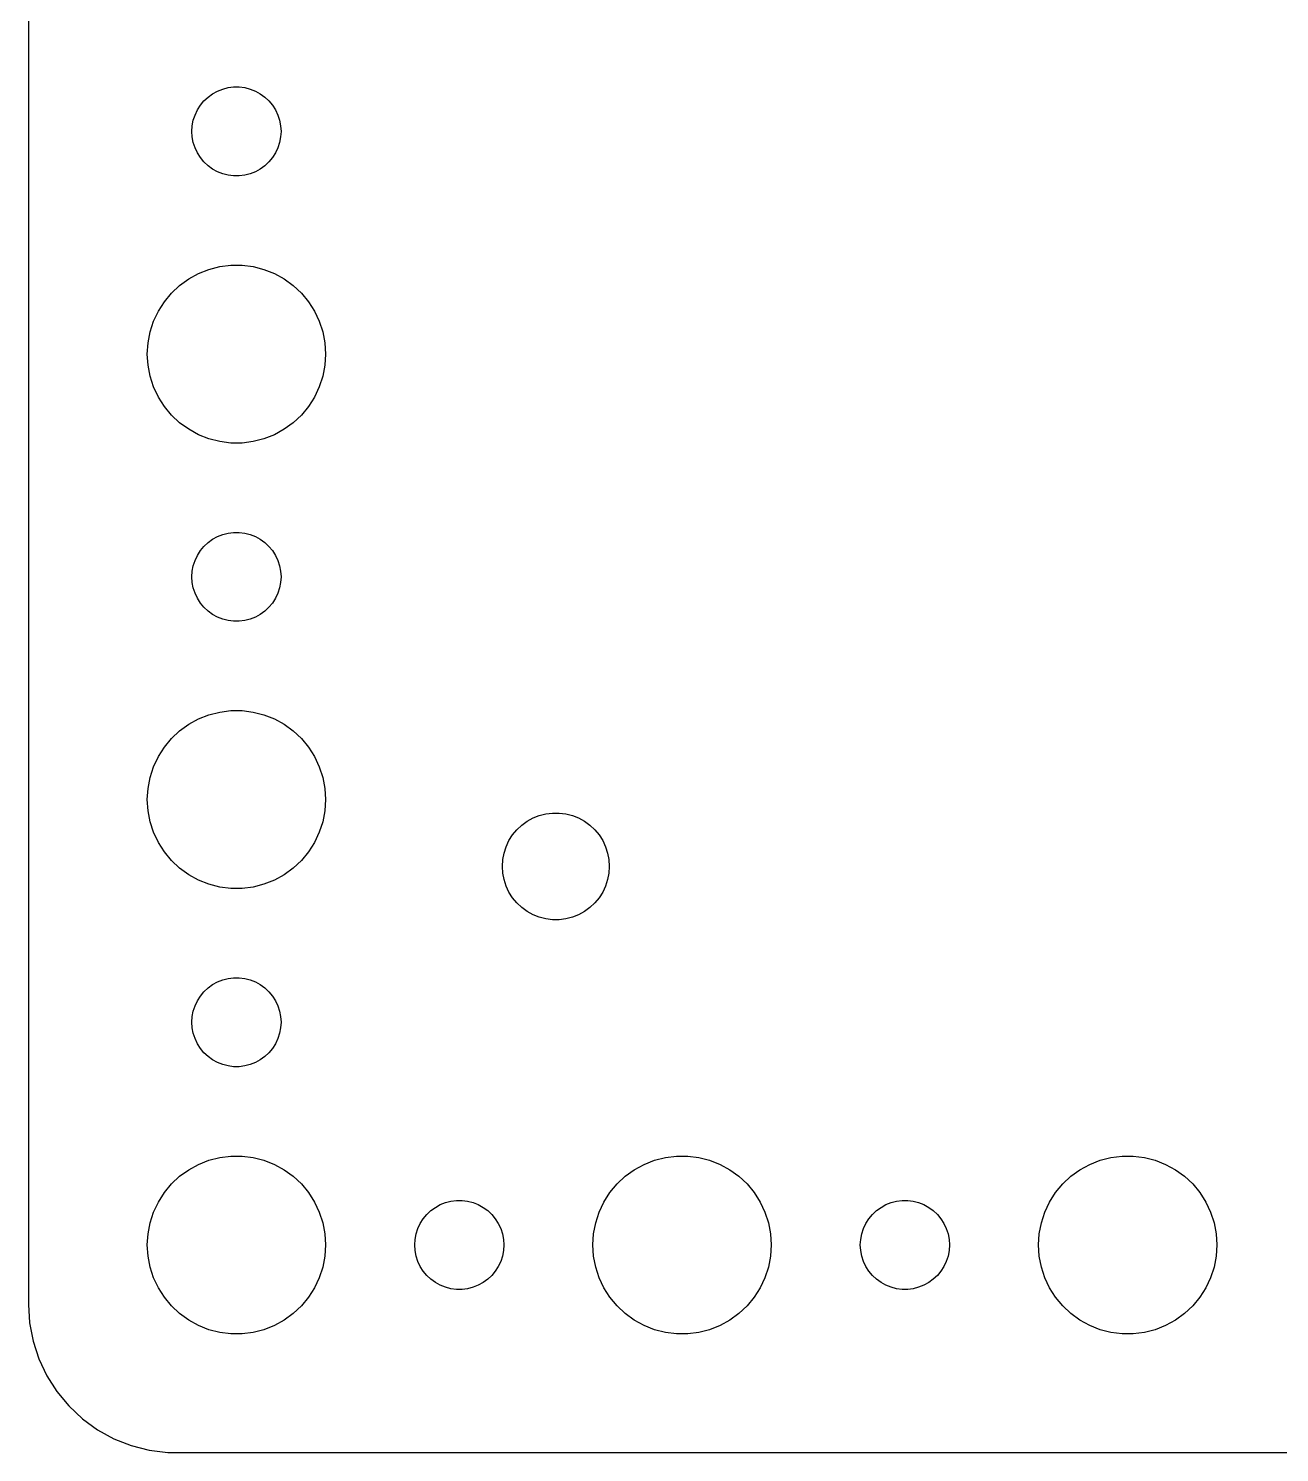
# Model space of a CAD drawing. Header units: metres. Extents: x -44 to 44, y -52 to 52.
# Drawn here: x -44.5 to -2.39, y -51.99 to -4.03 of the extents above; entities that cross this region are included whole.
import ezdxf

# ---------------------------------------------------------------- set-up
doc = ezdxf.new("R2010")
doc.units = ezdxf.units.M

msp = doc.modelspace()

# ---------------------------------------------------------------- linework, layer by layer
for p, q in [((-44.5, 47), (-44.5, -47)), ((-38.4561, -6.34422), (-38.3037, -6.23351)), ((-38.3037, -6.23351), (-38.1387, -6.14275)), ((-38.1387, -6.14275), (-37.9635, -6.07341)), ((-37.9635, -6.07341), (-37.7811, -6.02657)), ((-37.7811, -6.02657), (-37.5942, -6.00294)), ((-37.5942, -6.00294), (-37.4058, -6.00294)), ((-37.4058, -6.00294), (-37.2189, -6.02657)), ((-37.2189, -6.02657), (-37.0365, -6.07341)), ((-37.0365, -6.07341), (-36.8613, -6.14275)), ((-36.8613, -6.14275), (-36.6963, -6.23351)), ((-36.6963, -6.23351), (-36.5439, -6.34422)), ((-38.8145, -6.77736), (-38.7135, -6.61832)), ((-38.7135, -6.61832), (-38.5934, -6.47318)), ((-38.5934, -6.47318), (-38.4561, -6.34422)), ((-36.5439, -6.34422), (-36.4065, -6.47318)), ((-36.4065, -6.47318), (-36.2865, -6.61832)), ((-36.2865, -6.61832), (-36.1855, -6.77736)), ((-38.9882, -7.312), (-38.9529, -7.12695)), ((-38.9529, -7.12695), (-38.8947, -6.9478)), ((-38.8947, -6.9478), (-38.8145, -6.77736)), ((-36.1855, -6.77736), (-36.1053, -6.9478)), ((-36.1053, -6.9478), (-36.0471, -7.12695)), ((-36.0471, -7.12695), (-36.0118, -7.312)), ((-39, -7.5), (-38.9882, -7.312)), ((-38.9882, -7.68799), (-39, -7.5)), ((-36.0118, -7.312), (-36, -7.5)), ((-36, -7.5), (-36.0118, -7.68799)), ((-38.9529, -7.87303), (-38.9882, -7.68799)), ((-38.8947, -8.05219), (-38.9529, -7.87303)), ((-38.8145, -8.22263), (-38.8947, -8.05219)), ((-36.1053, -8.05219), (-36.1855, -8.22263)), ((-36.0471, -7.87303), (-36.1053, -8.05219)), ((-36.0118, -7.68799), (-36.0471, -7.87303)), ((-38.7135, -8.38167), (-38.8145, -8.22263)), ((-38.5934, -8.52681), (-38.7135, -8.38167)), ((-38.4561, -8.65576), (-38.5934, -8.52681)), ((-36.4065, -8.52681), (-36.5439, -8.65576)), ((-36.2865, -8.38167), (-36.4065, -8.52681)), ((-36.1855, -8.22263), (-36.2865, -8.38167)), ((-38.3037, -8.76648), (-38.4561, -8.65576)), ((-38.1387, -8.85724), (-38.3037, -8.76648)), ((-37.9635, -8.92657), (-38.1387, -8.85724)), ((-37.7811, -8.97342), (-37.9635, -8.92657)), ((-37.5942, -8.99704), (-37.7811, -8.97342)), ((-37.4058, -8.99704), (-37.5942, -8.99704)), ((-37.2189, -8.97342), (-37.4058, -8.99704)), ((-37.0365, -8.92657), (-37.2189, -8.97342)), ((-36.8613, -8.85724), (-37.0365, -8.92657)), ((-36.6963, -8.76648), (-36.8613, -8.85724)), ((-36.5439, -8.65576), (-36.6963, -8.76648)), ((-39.4123, -12.6884), (-39.1075, -12.467)), ((-39.1075, -12.467), (-38.7773, -12.2855)), ((-38.7773, -12.2855), (-38.427, -12.1468)), ((-38.427, -12.1468), (-38.0621, -12.0531)), ((-38.0621, -12.0531), (-37.6884, -12.0059)), ((-37.6884, -12.0059), (-37.3116, -12.0059)), ((-37.3116, -12.0059), (-36.9379, -12.0531)), ((-36.9379, -12.0531), (-36.5729, -12.1468)), ((-36.5729, -12.1468), (-36.2227, -12.2855)), ((-36.2227, -12.2855), (-35.8925, -12.467)), ((-35.8925, -12.467), (-35.5877, -12.6884)), ((-39.927, -13.2366), (-39.6869, -12.9464)), ((-39.6869, -12.9464), (-39.4123, -12.6884)), ((-35.5877, -12.6884), (-35.3131, -12.9464)), ((-35.3131, -12.9464), (-35.0729, -13.2366)), ((-40.1289, -13.5547), (-39.927, -13.2366)), ((-35.0729, -13.2366), (-34.8711, -13.5547)), ((-40.4057, -14.2539), (-40.2893, -13.8956)), ((-40.2893, -13.8956), (-40.1289, -13.5547)), ((-34.8711, -13.5547), (-34.7107, -13.8956)), ((-34.7107, -13.8956), (-34.5942, -14.2539)), ((-40.4763, -14.624), (-40.4057, -14.2539)), ((-34.5942, -14.2539), (-34.5237, -14.624)), ((-40.5, -15), (-40.4763, -14.624)), ((-34.5237, -14.624), (-34.5, -15)), ((-40.4763, -15.376), (-40.5, -15)), ((-34.5, -15), (-34.5237, -15.376)), ((-40.4057, -15.7461), (-40.4763, -15.376)), ((-40.2893, -16.1044), (-40.4057, -15.7461)), ((-34.5942, -15.7461), (-34.7107, -16.1044)), ((-34.5237, -15.376), (-34.5942, -15.7461)), ((-40.1289, -16.4453), (-40.2893, -16.1044)), ((-34.7107, -16.1044), (-34.8711, -16.4453)), ((-39.927, -16.7634), (-40.1289, -16.4453)), ((-39.6869, -17.0536), (-39.927, -16.7634)), ((-35.0729, -16.7634), (-35.3131, -17.0536)), ((-34.8711, -16.4453), (-35.0729, -16.7634)), ((-39.4123, -17.3115), (-39.6869, -17.0536)), ((-35.3131, -17.0536), (-35.5877, -17.3115)), ((-39.1075, -17.533), (-39.4123, -17.3115)), ((-38.7773, -17.7145), (-39.1075, -17.533)), ((-38.427, -17.8532), (-38.7773, -17.7145)), ((-36.2227, -17.7145), (-36.5729, -17.8532)), ((-35.8925, -17.533), (-36.2227, -17.7145)), ((-35.5877, -17.3115), (-35.8925, -17.533)), ((-38.0621, -17.9469), (-38.427, -17.8532)), ((-37.6884, -17.9941), (-38.0621, -17.9469)), ((-37.3116, -17.9941), (-37.6884, -17.9941)), ((-36.9379, -17.9469), (-37.3116, -17.9941)), ((-36.5729, -17.8532), (-36.9379, -17.9469)), ((-38.1387, -21.1427), (-37.9635, -21.0734)), ((-37.9635, -21.0734), (-37.7811, -21.0266)), ((-37.7811, -21.0266), (-37.5942, -21.003)), ((-37.5942, -21.003), (-37.4058, -21.003)), ((-37.4058, -21.003), (-37.2189, -21.0266)), ((-37.2189, -21.0266), (-37.0365, -21.0734)), ((-37.0365, -21.0734), (-36.8613, -21.1427)), ((-38.7135, -21.6183), (-38.5934, -21.4732)), ((-38.5934, -21.4732), (-38.4561, -21.3442)), ((-38.4561, -21.3442), (-38.3037, -21.2335)), ((-38.3037, -21.2335), (-38.1387, -21.1427)), ((-36.8613, -21.1427), (-36.6963, -21.2335)), ((-36.6963, -21.2335), (-36.5439, -21.3442)), ((-36.5439, -21.3442), (-36.4065, -21.4732)), ((-36.4065, -21.4732), (-36.2865, -21.6183)), ((-38.9529, -22.127), (-38.8947, -21.9478)), ((-38.8947, -21.9478), (-38.8145, -21.7774)), ((-38.8145, -21.7774), (-38.7135, -21.6183)), ((-36.2865, -21.6183), (-36.1855, -21.7774)), ((-36.1855, -21.7774), (-36.1053, -21.9478)), ((-36.1053, -21.9478), (-36.0471, -22.127)), ((-39, -22.5), (-38.9882, -22.312)), ((-38.9882, -22.688), (-39, -22.5)), ((-38.9882, -22.312), (-38.9529, -22.127)), ((-36.0471, -22.127), (-36.0118, -22.312)), ((-36.0118, -22.312), (-36, -22.5)), ((-36, -22.5), (-36.0118, -22.688)), ((-38.9529, -22.873), (-38.9882, -22.688)), ((-38.8947, -23.0522), (-38.9529, -22.873)), ((-36.0471, -22.873), (-36.1053, -23.0522)), ((-36.0118, -22.688), (-36.0471, -22.873)), ((-38.8145, -23.2226), (-38.8947, -23.0522)), ((-38.7135, -23.3817), (-38.8145, -23.2226)), ((-38.5934, -23.5268), (-38.7135, -23.3817)), ((-36.2865, -23.3817), (-36.4065, -23.5268)), ((-36.1855, -23.2226), (-36.2865, -23.3817)), ((-36.1053, -23.0522), (-36.1855, -23.2226)), ((-38.4561, -23.6558), (-38.5934, -23.5268)), ((-38.3037, -23.7665), (-38.4561, -23.6558)), ((-38.1387, -23.8572), (-38.3037, -23.7665)), ((-37.9635, -23.9266), (-38.1387, -23.8572)), ((-37.7811, -23.9734), (-37.9635, -23.9266)), ((-37.5942, -23.997), (-37.7811, -23.9734)), ((-37.2189, -23.9734), (-37.4058, -23.997)), ((-37.0365, -23.9266), (-37.2189, -23.9734)), ((-36.8613, -23.8572), (-37.0365, -23.9266)), ((-36.6963, -23.7665), (-36.8613, -23.8572)), ((-36.5439, -23.6558), (-36.6963, -23.7665)), ((-36.4065, -23.5268), (-36.5439, -23.6558)), ((-37.4058, -23.997), (-37.5942, -23.997)), ((-39.1075, -27.467), (-38.7773, -27.2855)), ((-38.7773, -27.2855), (-38.427, -27.1468)), ((-38.427, -27.1468), (-38.0621, -27.0531)), ((-38.0621, -27.0531), (-37.6884, -27.0059)), ((-37.6884, -27.0059), (-37.3116, -27.0059)), ((-37.3116, -27.0059), (-36.9379, -27.0531)), ((-36.9379, -27.0531), (-36.5729, -27.1468)), ((-36.5729, -27.1468), (-36.2227, -27.2855)), ((-36.2227, -27.2855), (-35.8925, -27.467)), ((-39.6869, -27.9464), (-39.4123, -27.6884)), ((-39.4123, -27.6884), (-39.1075, -27.467)), ((-35.8925, -27.467), (-35.5877, -27.6884)), ((-35.5877, -27.6884), (-35.3131, -27.9464)), ((-40.1289, -28.5547), (-39.927, -28.2366)), ((-39.927, -28.2366), (-39.6869, -27.9464)), ((-35.3131, -27.9464), (-35.0729, -28.2366)), ((-35.0729, -28.2366), (-34.8711, -28.5547)), ((-40.2893, -28.8956), (-40.1289, -28.5547)), ((-34.8711, -28.5547), (-34.7107, -28.8956)), ((-40.4057, -29.2539), (-40.2893, -28.8956)), ((-34.7107, -28.8956), (-34.5942, -29.2539)), ((-40.5, -30), (-40.4763, -29.624)), ((-40.4763, -29.624), (-40.4057, -29.2539)), ((-34.5942, -29.2539), (-34.5237, -29.624)), ((-34.5237, -29.624), (-34.5, -30)), ((-40.4763, -30.376), (-40.5, -30)), ((-34.5, -30), (-34.5237, -30.376)), ((-40.4057, -30.7461), (-40.4763, -30.376)), ((-34.5237, -30.376), (-34.5942, -30.7461)), ((-27.7145, -30.7302), (-27.5164, -30.6213)), ((-27.5164, -30.6213), (-27.3062, -30.5381)), ((-27.3062, -30.5381), (-27.0873, -30.4819)), ((-27.0873, -30.4819), (-26.863, -30.4536)), ((-26.863, -30.4536), (-26.637, -30.4536)), ((-26.637, -30.4536), (-26.4127, -30.4819)), ((-26.4127, -30.4819), (-26.1938, -30.5381)), ((-26.1938, -30.5381), (-25.9836, -30.6213)), ((-25.9836, -30.6213), (-25.7855, -30.7302)), ((-40.2893, -31.1044), (-40.4057, -30.7461)), ((-40.1289, -31.4453), (-40.2893, -31.1044)), ((-34.7107, -31.1044), (-34.8711, -31.4453)), ((-34.5942, -30.7461), (-34.7107, -31.1044)), ((-28.2062, -31.192), (-28.0621, -31.0178)), ((-28.0621, -31.0178), (-27.8974, -30.8631)), ((-27.8974, -30.8631), (-27.7145, -30.7302)), ((-25.7855, -30.7302), (-25.6026, -30.8631)), ((-25.6026, -30.8631), (-25.4379, -31.0178)), ((-25.4379, -31.0178), (-25.2938, -31.192)), ((-39.927, -31.7634), (-40.1289, -31.4453)), ((-34.8711, -31.4453), (-35.0729, -31.7634)), ((-28.4934, -31.8024), (-28.4236, -31.5874)), ((-28.4236, -31.5874), (-28.3273, -31.3828)), ((-28.3273, -31.3828), (-28.2062, -31.192)), ((-25.2938, -31.192), (-25.1726, -31.3828)), ((-25.1726, -31.3828), (-25.0764, -31.5874)), ((-25.0764, -31.5874), (-25.0065, -31.8024)), ((-39.6869, -32.0536), (-39.927, -31.7634)), ((-39.4123, -32.3115), (-39.6869, -32.0536)), ((-35.3131, -32.0536), (-35.5877, -32.3115)), ((-35.0729, -31.7634), (-35.3131, -32.0536)), ((-28.55, -32.25), (-28.5358, -32.0244)), ((-28.5358, -32.0244), (-28.4934, -31.8024)), ((-25.0065, -31.8024), (-24.9642, -32.0244)), ((-24.9642, -32.0244), (-24.95, -32.25)), ((-39.1075, -32.533), (-39.4123, -32.3115)), ((-38.7773, -32.7145), (-39.1075, -32.533)), ((-35.8925, -32.533), (-36.2227, -32.7145)), ((-35.5877, -32.3115), (-35.8925, -32.533)), ((-28.5358, -32.4756), (-28.55, -32.25)), ((-28.4934, -32.6976), (-28.5358, -32.4756)), ((-24.9642, -32.4756), (-25.0065, -32.6976)), ((-24.95, -32.25), (-24.9642, -32.4756)), ((-38.427, -32.8532), (-38.7773, -32.7145)), ((-38.0621, -32.9469), (-38.427, -32.8532)), ((-37.6884, -32.9941), (-38.0621, -32.9469)), ((-37.3116, -32.9941), (-37.6884, -32.9941)), ((-36.9379, -32.9469), (-37.3116, -32.9941)), ((-36.5729, -32.8532), (-36.9379, -32.9469)), ((-36.2227, -32.7145), (-36.5729, -32.8532)), ((-28.4236, -32.9126), (-28.4934, -32.6976)), ((-28.3273, -33.1172), (-28.4236, -32.9126)), ((-25.0764, -32.9126), (-25.1726, -33.1172)), ((-25.0065, -32.6976), (-25.0764, -32.9126)), ((-28.2062, -33.308), (-28.3273, -33.1172)), ((-28.0621, -33.4822), (-28.2062, -33.308)), ((-27.8974, -33.6369), (-28.0621, -33.4822)), ((-25.4379, -33.4822), (-25.6026, -33.6369)), ((-25.2938, -33.308), (-25.4379, -33.4822)), ((-25.1726, -33.1172), (-25.2938, -33.308)), ((-27.7145, -33.7698), (-27.8974, -33.6369)), ((-27.5164, -33.8787), (-27.7145, -33.7698)), ((-27.3062, -33.9619), (-27.5164, -33.8787)), ((-27.0873, -34.0181), (-27.3062, -33.9619)), ((-26.863, -34.0464), (-27.0873, -34.0181)), ((-26.637, -34.0464), (-26.863, -34.0464)), ((-26.4127, -34.0181), (-26.637, -34.0464)), ((-26.1938, -33.9619), (-26.4127, -34.0181)), ((-25.9836, -33.8787), (-26.1938, -33.9619)), ((-25.7855, -33.7698), (-25.9836, -33.8787)), ((-25.6026, -33.6369), (-25.7855, -33.7698)), ((-38.5934, -36.4732), (-38.4561, -36.3442)), ((-38.4561, -36.3442), (-38.3037, -36.2335)), ((-38.3037, -36.2335), (-38.1387, -36.1428)), ((-38.1387, -36.1428), (-37.9635, -36.0734)), ((-37.9635, -36.0734), (-37.7811, -36.0266)), ((-37.7811, -36.0266), (-37.5942, -36.003)), ((-37.5942, -36.003), (-37.4058, -36.003)), ((-37.4058, -36.003), (-37.2189, -36.0266)), ((-37.2189, -36.0266), (-37.0365, -36.0734)), ((-37.0365, -36.0734), (-36.8613, -36.1428)), ((-36.8613, -36.1428), (-36.6963, -36.2335)), ((-36.6963, -36.2335), (-36.5439, -36.3442)), ((-36.5439, -36.3442), (-36.4065, -36.4732)), ((-38.8947, -36.9478), (-38.8145, -36.7774)), ((-38.8145, -36.7774), (-38.7135, -36.6183)), ((-38.7135, -36.6183), (-38.5934, -36.4732)), ((-36.4065, -36.4732), (-36.2865, -36.6183)), ((-36.2865, -36.6183), (-36.1855, -36.7774)), ((-36.1855, -36.7774), (-36.1053, -36.9478)), ((-39, -37.5), (-38.9882, -37.312)), ((-38.9882, -37.312), (-38.9529, -37.127)), ((-38.9529, -37.127), (-38.8947, -36.9478)), ((-36.1053, -36.9478), (-36.0471, -37.127)), ((-36.0471, -37.127), (-36.0118, -37.312)), ((-36.0118, -37.312), (-36, -37.5)), ((-38.9882, -37.688), (-39, -37.5)), ((-38.9529, -37.873), (-38.9882, -37.688)), ((-38.8947, -38.0522), (-38.9529, -37.873)), ((-36.0471, -37.873), (-36.1053, -38.0522)), ((-36.0118, -37.688), (-36.0471, -37.873)), ((-36, -37.5), (-36.0118, -37.688)), ((-38.8145, -38.2226), (-38.8947, -38.0522)), ((-38.7135, -38.3817), (-38.8145, -38.2226)), ((-36.1855, -38.2226), (-36.2865, -38.3817)), ((-36.1053, -38.0522), (-36.1855, -38.2226)), ((-38.5934, -38.5268), (-38.7135, -38.3817)), ((-38.4561, -38.6558), (-38.5934, -38.5268)), ((-38.3037, -38.7665), (-38.4561, -38.6558)), ((-38.1387, -38.8572), (-38.3037, -38.7665)), ((-36.6963, -38.7665), (-36.8613, -38.8572)), ((-36.5439, -38.6558), (-36.6963, -38.7665)), ((-36.4065, -38.5268), (-36.5439, -38.6558)), ((-36.2865, -38.3817), (-36.4065, -38.5268)), ((-37.9635, -38.9266), (-38.1387, -38.8572)), ((-37.7811, -38.9734), (-37.9635, -38.9266)), ((-37.5942, -38.997), (-37.7811, -38.9734)), ((-37.4058, -38.997), (-37.5942, -38.997)), ((-37.2189, -38.9734), (-37.4058, -38.997)), ((-37.0365, -38.9266), (-37.2189, -38.9734)), ((-36.8613, -38.8572), (-37.0365, -38.9266)), ((-38.7773, -42.2855), (-38.427, -42.1468)), ((-38.427, -42.1468), (-38.0621, -42.0531)), ((-38.0621, -42.0531), (-37.6884, -42.0059)), ((-37.6884, -42.0059), (-37.3116, -42.0059)), ((-37.3116, -42.0059), (-36.9379, -42.0531)), ((-36.9379, -42.0531), (-36.5729, -42.1468)), ((-36.5729, -42.1468), (-36.2227, -42.2855)), ((-23.7773, -42.2855), (-23.427, -42.1468)), ((-23.427, -42.1468), (-23.0621, -42.0531)), ((-23.0621, -42.0531), (-22.6884, -42.0059)), ((-22.6884, -42.0059), (-22.3116, -42.0059)), ((-22.3116, -42.0059), (-21.9379, -42.0531)), ((-21.9379, -42.0531), (-21.5729, -42.1468)), ((-21.5729, -42.1468), (-21.2227, -42.2855)), ((-8.77733, -42.2855), (-8.42705, -42.1468)), ((-8.42705, -42.1468), (-8.06213, -42.0531)), ((-8.06213, -42.0531), (-7.68837, -42.0059)), ((-7.68837, -42.0059), (-7.31161, -42.0059)), ((-7.31161, -42.0059), (-6.93785, -42.0531)), ((-6.93785, -42.0531), (-6.57294, -42.1468)), ((-6.57294, -42.1468), (-6.22266, -42.2855)), ((-39.4123, -42.6885), (-39.1075, -42.467)), ((-39.1075, -42.467), (-38.7773, -42.2855)), ((-36.2227, -42.2855), (-35.8925, -42.467)), ((-35.8925, -42.467), (-35.5877, -42.6885)), ((-24.4123, -42.6885), (-24.1075, -42.467)), ((-24.1075, -42.467), (-23.7773, -42.2855)), ((-21.2227, -42.2855), (-20.8925, -42.467)), ((-20.8925, -42.467), (-20.5877, -42.6885)), ((-9.41226, -42.6885), (-9.10747, -42.467)), ((-9.10747, -42.467), (-8.77733, -42.2855)), ((-6.22266, -42.2855), (-5.89252, -42.467)), ((-5.89252, -42.467), (-5.58772, -42.6885)), ((-39.927, -43.2366), (-39.6869, -42.9464)), ((-39.6869, -42.9464), (-39.4123, -42.6885)), ((-35.5877, -42.6885), (-35.3131, -42.9464)), ((-35.3131, -42.9464), (-35.0729, -43.2366)), ((-24.927, -43.2366), (-24.6869, -42.9464)), ((-24.6869, -42.9464), (-24.4123, -42.6885)), ((-20.5877, -42.6885), (-20.3131, -42.9464)), ((-20.3131, -42.9464), (-20.0729, -43.2366)), ((-9.92705, -43.2366), (-9.6869, -42.9464)), ((-9.6869, -42.9464), (-9.41226, -42.6885)), ((-5.58772, -42.6885), (-5.31308, -42.9464)), ((-5.31308, -42.9464), (-5.07294, -43.2366)), ((-40.2893, -43.8956), (-40.1289, -43.5547)), ((-40.1289, -43.5547), (-39.927, -43.2366)), ((-35.0729, -43.2366), (-34.8711, -43.5547)), ((-34.8711, -43.5547), (-34.7107, -43.8956)), ((-30.6387, -43.6428), (-30.4635, -43.5734)), ((-30.4635, -43.5734), (-30.2811, -43.5266)), ((-30.2811, -43.5266), (-30.0942, -43.503)), ((-30.0942, -43.503), (-29.9058, -43.503)), ((-29.9058, -43.503), (-29.7189, -43.5266)), ((-29.7189, -43.5266), (-29.5365, -43.5734)), ((-29.5365, -43.5734), (-29.3613, -43.6428)), ((-25.2893, -43.8956), (-25.1289, -43.5547)), ((-25.1289, -43.5547), (-24.927, -43.2366)), ((-20.0729, -43.2366), (-19.8711, -43.5547)), ((-19.8711, -43.5547), (-19.7107, -43.8956)), ((-15.6387, -43.6428), (-15.4635, -43.5734)), ((-15.4635, -43.5734), (-15.2811, -43.5266)), ((-15.2811, -43.5266), (-15.0942, -43.503)), ((-15.0942, -43.503), (-14.9058, -43.503)), ((-14.9058, -43.503), (-14.7189, -43.5266)), ((-14.7189, -43.5266), (-14.5365, -43.5734)), ((-14.5365, -43.5734), (-14.3613, -43.6428)), ((-10.2893, -43.8956), (-10.1289, -43.5547)), ((-10.1289, -43.5547), (-9.92705, -43.2366)), ((-5.07294, -43.2366), (-4.87108, -43.5547)), ((-4.87108, -43.5547), (-4.71066, -43.8956)), ((-40.4057, -44.2539), (-40.2893, -43.8956)), ((-34.7107, -43.8956), (-34.5942, -44.2539)), ((-31.3145, -44.2774), (-31.2135, -44.1183)), ((-31.2135, -44.1183), (-31.0934, -43.9732)), ((-31.0934, -43.9732), (-30.9561, -43.8442)), ((-30.9561, -43.8442), (-30.8037, -43.7335)), ((-30.8037, -43.7335), (-30.6387, -43.6428)), ((-29.3613, -43.6428), (-29.1963, -43.7335)), ((-29.1963, -43.7335), (-29.0439, -43.8442)), ((-29.0439, -43.8442), (-28.9065, -43.9732)), ((-28.9065, -43.9732), (-28.7865, -44.1183)), ((-28.7865, -44.1183), (-28.6855, -44.2774)), ((-25.4057, -44.2539), (-25.2893, -43.8956)), ((-19.7107, -43.8956), (-19.5942, -44.2539)), ((-16.3145, -44.2774), (-16.2135, -44.1183)), ((-16.2135, -44.1183), (-16.0934, -43.9732)), ((-16.0934, -43.9732), (-15.9561, -43.8442)), ((-15.9561, -43.8442), (-15.8037, -43.7335)), ((-15.8037, -43.7335), (-15.6387, -43.6428)), ((-14.3613, -43.6428), (-14.1963, -43.7335)), ((-14.1963, -43.7335), (-14.0439, -43.8442)), ((-14.0439, -43.8442), (-13.9065, -43.9732)), ((-13.9065, -43.9732), (-13.7865, -44.1183)), ((-13.7865, -44.1183), (-13.6855, -44.2774)), ((-10.4057, -44.2539), (-10.2893, -43.8956)), ((-4.71066, -43.8956), (-4.59424, -44.2539)), ((-40.4763, -44.624), (-40.4057, -44.2539)), ((-34.5942, -44.2539), (-34.5237, -44.624)), ((-31.4529, -44.627), (-31.3947, -44.4478)), ((-31.3947, -44.4478), (-31.3145, -44.2774)), ((-28.6855, -44.2774), (-28.6053, -44.4478)), ((-28.6053, -44.4478), (-28.5471, -44.627)), ((-25.4763, -44.624), (-25.4057, -44.2539)), ((-19.5942, -44.2539), (-19.5237, -44.624)), ((-16.4529, -44.627), (-16.3947, -44.4478)), ((-16.3947, -44.4478), (-16.3145, -44.2774)), ((-13.6855, -44.2774), (-13.6053, -44.4478)), ((-13.6053, -44.4478), (-13.5471, -44.627)), ((-10.4763, -44.624), (-10.4057, -44.2539)), ((-4.59424, -44.2539), (-4.52365, -44.624)), ((-40.5, -45), (-40.4763, -44.624)), ((-40.4763, -45.376), (-40.5, -45)), ((-34.5237, -44.624), (-34.5, -45)), ((-34.5, -45), (-34.5237, -45.376)), ((-31.5, -45), (-31.4882, -44.812)), ((-31.4882, -45.188), (-31.5, -45)), ((-31.4882, -44.812), (-31.4529, -44.627)), ((-28.5471, -44.627), (-28.5118, -44.812)), ((-28.5118, -44.812), (-28.5, -45)), ((-28.5, -45), (-28.5118, -45.188)), ((-25.5, -45), (-25.4763, -44.624)), ((-25.4763, -45.376), (-25.5, -45)), ((-19.5237, -44.624), (-19.5, -45)), ((-19.5, -45), (-19.5237, -45.376)), ((-16.5, -45), (-16.4882, -44.812)), ((-16.4882, -45.188), (-16.5, -45)), ((-16.4882, -44.812), (-16.4529, -44.627)), ((-13.5471, -44.627), (-13.5118, -44.812)), ((-13.5118, -44.812), (-13.5, -45)), ((-13.5, -45), (-13.5118, -45.188)), ((-10.5, -45), (-10.4763, -44.624)), ((-10.4763, -45.376), (-10.5, -45)), ((-4.52365, -44.624), (-4.5, -45)), ((-4.5, -45), (-4.52365, -45.376)), ((-40.4057, -45.7461), (-40.4763, -45.376)), ((-34.5237, -45.376), (-34.5942, -45.7461)), ((-31.4529, -45.373), (-31.4882, -45.188)), ((-31.3947, -45.5522), (-31.4529, -45.373)), ((-31.3145, -45.7226), (-31.3947, -45.5522)), ((-28.6053, -45.5522), (-28.6855, -45.7226)), ((-28.5471, -45.373), (-28.6053, -45.5522)), ((-28.5118, -45.188), (-28.5471, -45.373)), ((-25.4057, -45.7461), (-25.4763, -45.376)), ((-19.5237, -45.376), (-19.5942, -45.7461)), ((-16.4529, -45.373), (-16.4882, -45.188)), ((-16.3947, -45.5522), (-16.4529, -45.373)), ((-16.3145, -45.7226), (-16.3947, -45.5522)), ((-13.6053, -45.5522), (-13.6855, -45.7226)), ((-13.5471, -45.373), (-13.6053, -45.5522)), ((-13.5118, -45.188), (-13.5471, -45.373)), ((-10.4057, -45.7461), (-10.4763, -45.376)), ((-4.52365, -45.376), (-4.59424, -45.7461)), ((-40.2893, -46.1044), (-40.4057, -45.7461)), ((-34.5942, -45.7461), (-34.7107, -46.1044)), ((-31.2135, -45.8817), (-31.3145, -45.7226)), ((-31.0934, -46.0268), (-31.2135, -45.8817)), ((-30.9561, -46.1558), (-31.0934, -46.0268)), ((-28.9065, -46.0268), (-29.0439, -46.1558)), ((-28.7865, -45.8817), (-28.9065, -46.0268)), ((-28.6855, -45.7226), (-28.7865, -45.8817)), ((-25.2893, -46.1044), (-25.4057, -45.7461)), ((-19.5942, -45.7461), (-19.7107, -46.1044)), ((-16.2135, -45.8817), (-16.3145, -45.7226)), ((-16.0934, -46.0268), (-16.2135, -45.8817)), ((-15.9561, -46.1558), (-16.0934, -46.0268)), ((-13.9065, -46.0268), (-14.0439, -46.1558)), ((-13.7865, -45.8817), (-13.9065, -46.0268)), ((-13.6855, -45.7226), (-13.7865, -45.8817)), ((-10.2893, -46.1044), (-10.4057, -45.7461)), ((-4.59424, -45.7461), (-4.71066, -46.1044)), ((-40.1289, -46.4453), (-40.2893, -46.1044)), ((-39.927, -46.7634), (-40.1289, -46.4453)), ((-34.8711, -46.4453), (-35.0729, -46.7634)), ((-34.7107, -46.1044), (-34.8711, -46.4453)), ((-30.8037, -46.2665), (-30.9561, -46.1558)), ((-30.6387, -46.3572), (-30.8037, -46.2665)), ((-30.4635, -46.4266), (-30.6387, -46.3572)), ((-30.2811, -46.4734), (-30.4635, -46.4266)), ((-30.0942, -46.497), (-30.2811, -46.4734)), ((-29.9058, -46.497), (-30.0942, -46.497)), ((-29.7189, -46.4734), (-29.9058, -46.497)), ((-29.5365, -46.4266), (-29.7189, -46.4734)), ((-29.3613, -46.3572), (-29.5365, -46.4266)), ((-29.1963, -46.2665), (-29.3613, -46.3572)), ((-29.0439, -46.1558), (-29.1963, -46.2665)), ((-25.1289, -46.4453), (-25.2893, -46.1044)), ((-24.927, -46.7634), (-25.1289, -46.4453)), ((-19.8711, -46.4453), (-20.0729, -46.7634)), ((-19.7107, -46.1044), (-19.8711, -46.4453)), ((-15.8037, -46.2665), (-15.9561, -46.1558)), ((-15.6387, -46.3572), (-15.8037, -46.2665)), ((-15.4635, -46.4266), (-15.6387, -46.3572)), ((-15.2811, -46.4734), (-15.4635, -46.4266)), ((-15.0942, -46.497), (-15.2811, -46.4734)), ((-14.9058, -46.497), (-15.0942, -46.497)), ((-14.7189, -46.4734), (-14.9058, -46.497)), ((-14.5365, -46.4266), (-14.7189, -46.4734)), ((-14.3613, -46.3572), (-14.5365, -46.4266)), ((-14.1963, -46.2665), (-14.3613, -46.3572)), ((-14.0439, -46.1558), (-14.1963, -46.2665)), ((-10.1289, -46.4453), (-10.2893, -46.1044)), ((-9.92705, -46.7634), (-10.1289, -46.4453)), ((-4.87108, -46.4453), (-5.07294, -46.7634)), ((-4.71066, -46.1044), (-4.87108, -46.4453)), ((-39.6869, -47.0536), (-39.927, -46.7634)), ((-35.0729, -46.7634), (-35.3131, -47.0536)), ((-24.6869, -47.0536), (-24.927, -46.7634)), ((-20.0729, -46.7634), (-20.3131, -47.0536)), ((-9.6869, -47.0536), (-9.92705, -46.7634)), ((-5.07294, -46.7634), (-5.31308, -47.0536)), ((-44.5, -47), (-44.4606, -47.6267)), ((-39.4123, -47.3115), (-39.6869, -47.0536)), ((-39.1075, -47.533), (-39.4123, -47.3115)), ((-35.5877, -47.3115), (-35.8925, -47.533)), ((-35.3131, -47.0536), (-35.5877, -47.3115)), ((-24.4123, -47.3115), (-24.6869, -47.0536)), ((-24.1075, -47.533), (-24.4123, -47.3115)), ((-20.5877, -47.3115), (-20.8925, -47.533)), ((-20.3131, -47.0536), (-20.5877, -47.3115)), ((-9.41226, -47.3115), (-9.6869, -47.0536)), ((-9.10747, -47.533), (-9.41226, -47.3115)), ((-5.58772, -47.3115), (-5.89252, -47.533)), ((-5.31308, -47.0536), (-5.58772, -47.3115)), ((-44.4606, -47.6267), (-44.3429, -48.2434)), ((-38.7773, -47.7145), (-39.1075, -47.533)), ((-38.427, -47.8532), (-38.7773, -47.7145)), ((-38.0621, -47.9469), (-38.427, -47.8532)), ((-37.6884, -47.9941), (-38.0621, -47.9469)), ((-36.9379, -47.9469), (-37.3116, -47.9941)), ((-36.5729, -47.8532), (-36.9379, -47.9469)), ((-36.2227, -47.7145), (-36.5729, -47.8532)), ((-35.8925, -47.533), (-36.2227, -47.7145)), ((-23.7773, -47.7145), (-24.1075, -47.533)), ((-23.427, -47.8532), (-23.7773, -47.7145)), ((-23.0621, -47.9469), (-23.427, -47.8532)), ((-22.6884, -47.9941), (-23.0621, -47.9469)), ((-21.9379, -47.9469), (-22.3116, -47.9941)), ((-21.5729, -47.8532), (-21.9379, -47.9469)), ((-21.2227, -47.7145), (-21.5729, -47.8532)), ((-20.8925, -47.533), (-21.2227, -47.7145)), ((-8.77733, -47.7145), (-9.10747, -47.533)), ((-8.42705, -47.8532), (-8.77733, -47.7145)), ((-8.06213, -47.9469), (-8.42705, -47.8532)), ((-7.68837, -47.9941), (-8.06213, -47.9469)), ((-6.93785, -47.9469), (-7.31161, -47.9941)), ((-6.57294, -47.8532), (-6.93785, -47.9469)), ((-6.22266, -47.7145), (-6.57294, -47.8532)), ((-5.89252, -47.533), (-6.22266, -47.7145)), ((-44.3429, -48.2434), (-44.1489, -48.8406)), ((-37.3116, -47.9941), (-37.6884, -47.9941)), ((-22.3116, -47.9941), (-22.6884, -47.9941)), ((-7.31161, -47.9941), (-7.68837, -47.9941)), ((-44.1489, -48.8406), (-43.8815, -49.4088)), ((-43.8815, -49.4088), (-43.5451, -49.9389)), ((-43.5451, -49.9389), (-43.1448, -50.4227)), ((-43.1448, -50.4227), (-42.6871, -50.8526)), ((-42.6871, -50.8526), (-42.1791, -51.2216)), ((-42.1791, -51.2216), (-41.6289, -51.5241)), ((-41.6289, -51.5241), (-41.0451, -51.7553)), ((-41.0451, -51.7553), (-40.4369, -51.9114)), ((-40.4369, -51.9114), (-39.8139, -51.9901)), ((-39.8139, -51.9901), (39.8139, -51.9901))]:
    msp.add_line(p, q)

doc.saveas('drawing.dxf')
